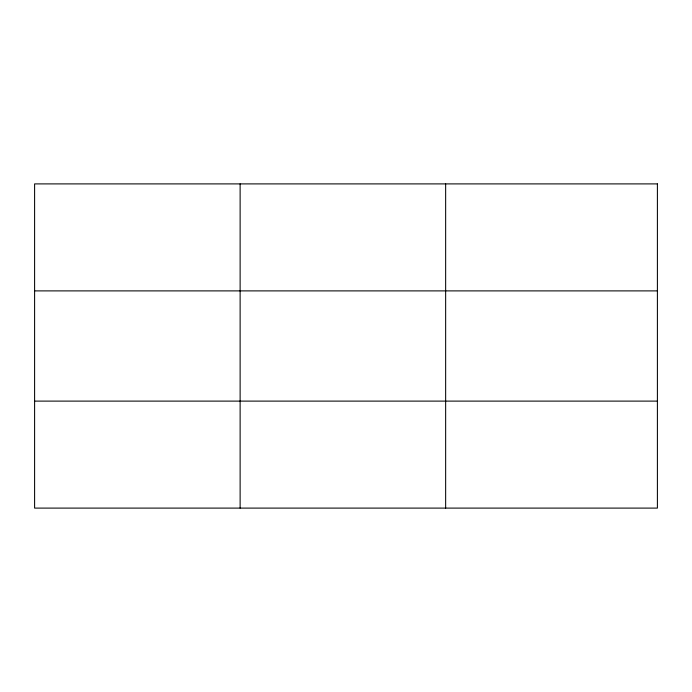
<?xml version="1.0" encoding="UTF-8"?>
<svg xmlns="http://www.w3.org/2000/svg" width="692" height="692" viewBox="0 0 692 692"><rect width="100%" height="100%" fill="white"/><g stroke="black" fill="none" stroke-linecap="round" stroke-linejoin="round"><path stroke-width="1.04" d="M240.124 508.101L240.124 183.899M445.648 508.101L445.648 183.899M34.6 290.891L657.4 290.891M34.6 401.109L657.4 401.109M657.4 183.899L657.4 508.101L34.6 508.101L34.6 183.899L657.4 183.899"/></g></svg>
